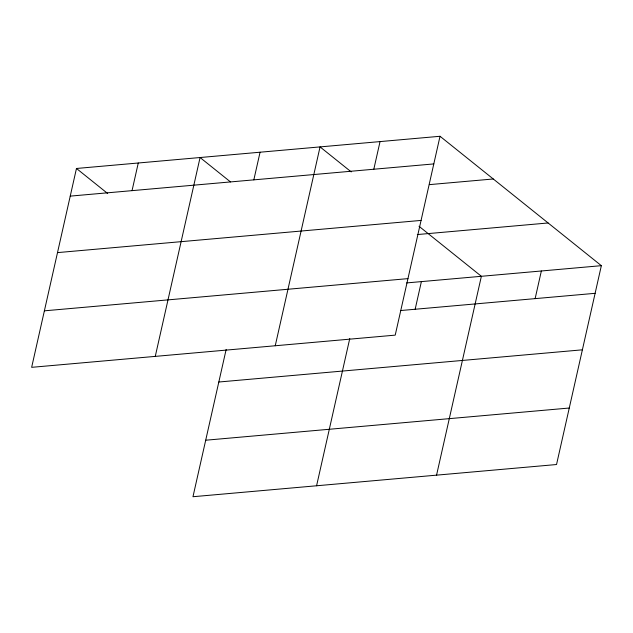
<?xml version="1.0" encoding="UTF-8"?>
<svg xmlns="http://www.w3.org/2000/svg" width="633" height="633" viewBox="0 0 633 633"><rect width="100%" height="100%" fill="white"/><g stroke="black" fill="none" stroke-linecap="round" stroke-linejoin="round"><path stroke-width="0.95" d="M76.466 168.473L31.65 367.33L395.221 335.134L440.03 136.277L76.466 168.473L107.642 193.484M132.044 190.644L138.271 162.998M155.267 356.379L200.075 157.53L230.499 181.924M253.833 179.859L260.068 152.213M226.155 349.456L192.97 496.723L556.534 464.527L601.35 265.67L440.03 136.277M275.244 345.753L320.053 146.903L351.236 171.915M373.81 169.233L380.045 141.594M316.579 485.772L349.772 338.505M415.153 309.252L421.38 281.606M436.556 475.154L481.373 276.297L418.999 226.266M535.13 298.634L541.357 270.987M70.231 196.119L433.803 163.923M429.348 184.638L493.265 178.981M57.5 252.614L421.072 220.419M417.321 234.558L548.115 222.974M44.381 310.827L407.953 278.631M406.631 282.919L601.35 265.67M400.404 310.558L595.123 293.316M218.82 382.016L582.384 349.82M205.701 440.22L569.273 408.024"/></g></svg>
